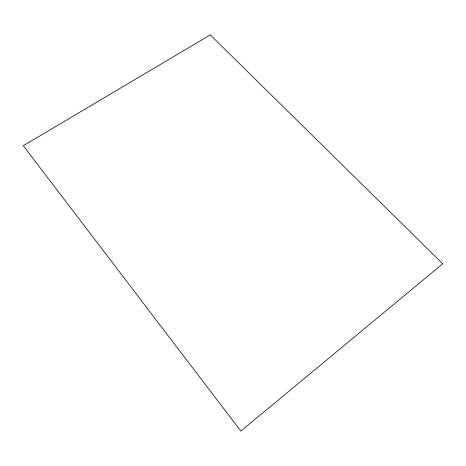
<?xml version="1.0" encoding="UTF-8"?>
<svg xmlns="http://www.w3.org/2000/svg" width="466" height="466" viewBox="0 0 466 466"><rect width="100%" height="100%" fill="white"/><g stroke="black" fill="none" stroke-linecap="round" stroke-linejoin="round"><path stroke-width="0.7" d="M442.7 263.768L240.87 431.097L23.3 145.724L210.271 34.903L442.7 263.768"/></g></svg>
